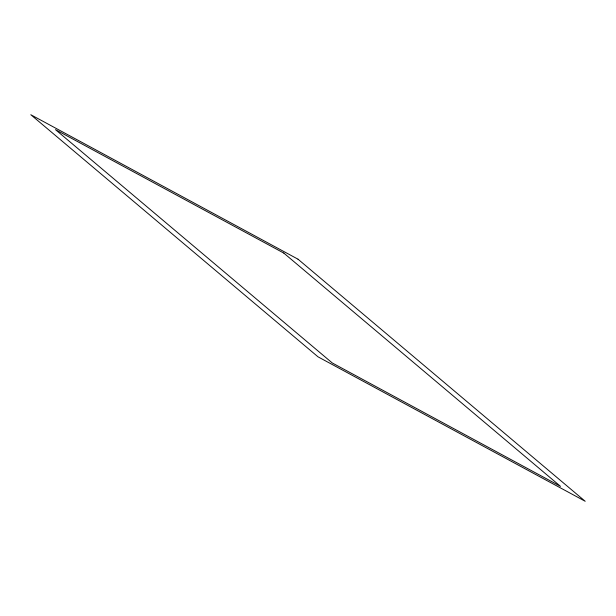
<?xml version="1.0" encoding="UTF-8"?>
<svg xmlns="http://www.w3.org/2000/svg" width="616" height="616" viewBox="0 0 616 616"><rect width="100%" height="100%" fill="white"/><g stroke="black" fill="none" stroke-linecap="round" stroke-linejoin="round"><path stroke-width="0.92" d="M297.99 259.174L30.8 114.722L318.01 356.826L585.2 501.278L297.99 259.174M283.776 253.068L55.463 129.637L332.224 362.932L560.537 486.363L283.776 253.068"/></g></svg>
